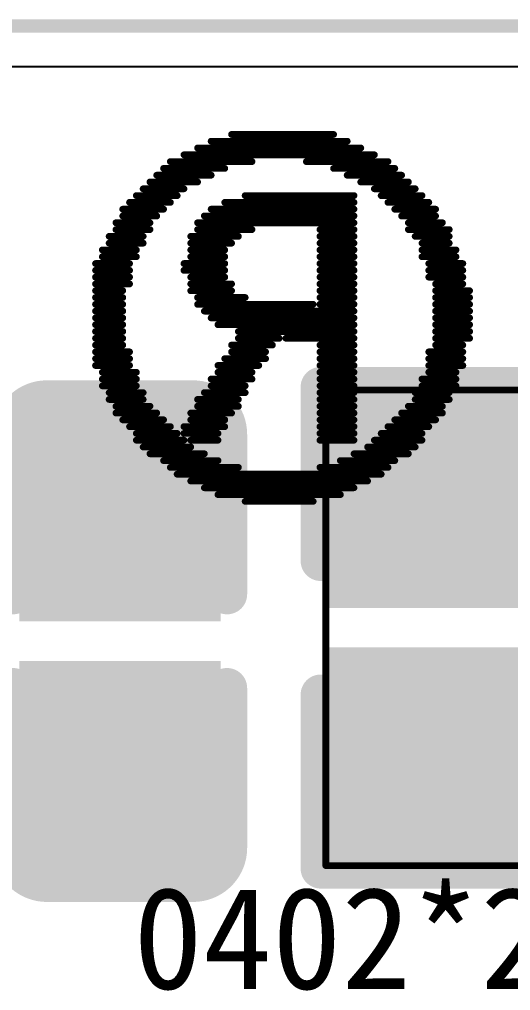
# Model space of a CAD drawing. Header units: millimetres. Extents: x 7.33 to 10.08, y 7.01 to 8.78.
# Drawn here: x 9.2029 to 9.2751, y 8.6406 to 8.7835 of the extents above; entities that cross this region are included whole.
import ezdxf

# ---------------------------------------------------------------- set-up
doc = ezdxf.new("R2010")
doc.units = ezdxf.units.MM
doc.header["$MEASUREMENT"] = 0
for name, color, linetype in [('BottomOverlay', 54, 'Continuous'), ('KeepOutLayer', 6, 'Continuous'), ('Mechanical1', 6, 'Continuous'), ('Mechanical16', 56, 'Continuous'), ('MidLayer5', 130, 'Continuous'), ('MidLayer6', 216, 'Continuous'), ('TopLayer', 1, 'Continuous'), ('TopOverlay', 2, 'Continuous'), ('TopPaste', 8, 'Continuous'), ('TopSolder', 216, 'Continuous')]:
    doc.layers.add(name, color=color, linetype=linetype)

# ---------------------------------------------------------------- blocks, each defined once
blk = doc.blocks.new('R0402_62')
at = {"layer": 'Mechanical16'}
for points, const_width in [([(-0.03543, 0.01575), (-0.00984, 0.01575)], 0.00591), ([(-0.03543, 0.01575), (-0.03543, -0.01575)], 0.00591), ([(0.00984, 0.01575), (0.03543, 0.01575)], 0.00591), ([(0.03543, 0.01575), (0.03543, -0.01575)], 0.00591), ([(-0.035, 0.015), (0.035, 0.015)], 0.001), ([(-0.035, 0.015), (-0.035, -0.015)], 0.001), ([(0.035, 0.015), (0.035, -0.015)], 0.001), ([(-0.03543, -0.01575), (-0.00984, -0.01575)], 0.00591), ([(0.00984, -0.01575), (0.03543, -0.01575)], 0.00591), ([(-0.035, -0.015), (0.035, -0.015)], 0.001)]:
    blk.add_lwpolyline(points, dxfattribs=dict(at, const_width=const_width))
for points, const_width in [([(-0.03691, 0.01575, 1), (-0.03395, 0.01575, 1)], 0.00295), ([(-0.03691, 0.01575, 1), (-0.03395, 0.01575, 1)], 0.00295), ([(-0.01132, 0.01575, 1), (-0.00836, 0.01575, 1)], 0.00295), ([(0.00836, 0.01575, 1), (0.01132, 0.01575, 1)], 0.00295), ([(0.03395, 0.01575, 1), (0.03691, 0.01575, 1)], 0.00295), ([(0.03395, 0.01575, 1), (0.03691, 0.01575, 1)], 0.00295), ([(-0.03525, 0.015, 1), (-0.03475, 0.015, 1)], 0.0005), ([(-0.03525, 0.015, 1), (-0.03475, 0.015, 1)], 0.0005), ([(0.03475, 0.015, 1), (0.03525, 0.015, 1)], 0.0005), ([(0.03475, 0.015, 1), (0.03525, 0.015, 1)], 0.0005), ([(-0.03691, -0.01575, 1), (-0.03395, -0.01575, 1)], 0.00295), ([(-0.03691, -0.01575, 1), (-0.03395, -0.01575, 1)], 0.00295), ([(-0.01132, -0.01575, 1), (-0.00836, -0.01575, 1)], 0.00295), ([(0.00836, -0.01575, 1), (0.01132, -0.01575, 1)], 0.00295), ([(0.03395, -0.01575, 1), (0.03691, -0.01575, 1)], 0.00295), ([(0.03395, -0.01575, 1), (0.03691, -0.01575, 1)], 0.00295), ([(-0.03525, -0.015, 1), (-0.03475, -0.015, 1)], 0.0005), ([(-0.03525, -0.015, 1), (-0.03475, -0.015, 1)], 0.0005), ([(0.03475, -0.015, 1), (0.03525, -0.015, 1)], 0.0005), ([(0.03475, -0.015, 1), (0.03525, -0.015, 1)], 0.0005)]:
    blk.add_lwpolyline(points, format="xyb", close=True, dxfattribs=dict(at, const_width=const_width))
at = {"layer": 'TopLayer'}
for points in [[(-0.0069, 0.01082), (-0.02855, 0.01082), (-0.0069, -0.01082), (-0.02855, -0.01082)], [(0.02855, 0.01082), (0.0069, 0.01082), (0.02855, -0.01082), (0.0069, -0.01082)]]:
    blk.add_solid(points, dxfattribs=at)
at = {"layer": 'TopOverlay', "const_width": 0.00591}
for points in [[(-0.03543, 0.01575), (-0.03543, -0.01575)], [(-0.03543, 0.01575), (-0.00984, 0.01575)], [(0.00984, 0.01575), (0.03543, 0.01575)], [(0.03543, 0.01575), (0.03543, -0.01575)], [(-0.03543, -0.01575), (-0.00984, -0.01575)], [(0.00984, -0.01575), (0.03543, -0.01575)]]:
    blk.add_lwpolyline(points, dxfattribs=at)
at = {"layer": 'TopOverlay', "const_width": 0.00295}
for points in [[(-0.03691, 0.01575, 1), (-0.03395, 0.01575, 1)], [(-0.03691, 0.01575, 1), (-0.03395, 0.01575, 1)], [(-0.01132, 0.01575, 1), (-0.00836, 0.01575, 1)], [(0.00836, 0.01575, 1), (0.01132, 0.01575, 1)], [(0.03395, 0.01575, 1), (0.03691, 0.01575, 1)], [(0.03395, 0.01575, 1), (0.03691, 0.01575, 1)], [(-0.03691, -0.01575, 1), (-0.03395, -0.01575, 1)], [(-0.03691, -0.01575, 1), (-0.03395, -0.01575, 1)], [(-0.01132, -0.01575, 1), (-0.00836, -0.01575, 1)], [(0.00836, -0.01575, 1), (0.01132, -0.01575, 1)], [(0.03395, -0.01575, 1), (0.03691, -0.01575, 1)], [(0.03395, -0.01575, 1), (0.03691, -0.01575, 1)]]:
    blk.add_lwpolyline(points, format="xyb", close=True, dxfattribs=at)
at = {"layer": 'TopPaste'}
for points in [[(-0.0069, 0.01082), (-0.02855, 0.01082), (-0.0069, -0.01082), (-0.02855, -0.01082)], [(0.02855, 0.01082), (0.0069, 0.01082), (0.02855, -0.01082), (0.0069, -0.01082)]]:
    blk.add_solid(points, dxfattribs=at)
at = {"layer": 'TopSolder'}
for points in [[(-0.0029, 0.01482), (-0.03254, 0.01482), (-0.0029, -0.01482), (-0.03254, -0.01482)], [(0.03254, 0.01482), (0.0029, 0.01482), (0.03254, -0.01482), (0.0029, -0.01482)]]:
    blk.add_solid(points, dxfattribs=at)
blk = doc.blocks.new('C0402_408')
at = {"layer": 'TopLayer'}
for points in [[(-0.02855, 0.01083), (-0.02855, -0.01082), (-0.0069, 0.01083), (-0.0069, -0.01082)], [(0.0069, 0.01083), (0.0069, -0.01082), (0.02855, 0.01083), (0.02855, -0.01082)]]:
    blk.add_solid(points, dxfattribs=at)
at = {"layer": 'TopOverlay', "const_width": 0.00591}
for points in [[(-0.03543, 0.01075, -0.414331), (-0.03043, 0.01575)], [(0.03043, 0.01575, -0.414331), (0.03543, 0.01075)], [(-0.03043, -0.01575, -0.414249), (-0.03543, -0.01075)], [(0.03543, -0.01075, -0.414249), (0.03043, -0.01575)]]:
    blk.add_lwpolyline(points, format="xyb", dxfattribs=at)
for points in [[(-0.03043, 0.01575), (-0.0069, 0.01575)], [(0.0069, 0.01575), (0.03043, 0.01575)], [(-0.03543, 0.01075), (-0.03543, -0.01075)], [(0.03543, 0.01075), (0.03543, -0.01075)], [(-0.03043, -0.01575), (-0.0069, -0.01575)], [(0.0069, -0.01575), (0.03043, -0.01575)]]:
    blk.add_lwpolyline(points, dxfattribs=at)
at = {"layer": 'TopOverlay', "const_width": 0.00295}
for points in [[(-0.03191, 0.01575, 1), (-0.02895, 0.01575, 1)], [(-0.03191, 0.01575, 1), (-0.02895, 0.01575, 1)], [(-0.00837, 0.01575, 1), (-0.00542, 0.01575, 1)], [(0.00543, 0.01575, 1), (0.00838, 0.01575, 1)], [(0.02895, 0.01575, 1), (0.03191, 0.01575, 1)], [(0.02895, 0.01575, 1), (0.03191, 0.01575, 1)], [(-0.03691, 0.01075, 1), (-0.03395, 0.01075, 1)], [(-0.03691, 0.01075, 1), (-0.03395, 0.01075, 1)], [(0.03395, 0.01075, 1), (0.03691, 0.01075, 1)], [(0.03395, 0.01075, 1), (0.03691, 0.01075, 1)], [(-0.03691, -0.01075, 1), (-0.03395, -0.01075, 1)], [(-0.03691, -0.01075, 1), (-0.03395, -0.01075, 1)], [(0.03395, -0.01075, 1), (0.03691, -0.01075, 1)], [(0.03395, -0.01075, 1), (0.03691, -0.01075, 1)], [(-0.03191, -0.01575, 1), (-0.02895, -0.01575, 1)], [(-0.03191, -0.01575, 1), (-0.02895, -0.01575, 1)], [(-0.00837, -0.01575, 1), (-0.00542, -0.01575, 1)], [(0.00543, -0.01575, 1), (0.00838, -0.01575, 1)], [(0.02895, -0.01575, 1), (0.03191, -0.01575, 1)], [(0.02895, -0.01575, 1), (0.03191, -0.01575, 1)]]:
    blk.add_lwpolyline(points, format="xyb", close=True, dxfattribs=at)
at = {"layer": 'TopPaste'}
for points in [[(-0.02855, 0.01083), (-0.02855, -0.01082), (-0.0069, 0.01083), (-0.0069, -0.01082)], [(0.0069, 0.01083), (0.0069, -0.01082), (0.02855, 0.01083), (0.02855, -0.01082)]]:
    blk.add_solid(points, dxfattribs=at)
at = {"layer": 'TopSolder'}
for points in [[(-0.03254, 0.01483), (-0.03254, -0.01482), (-0.0029, 0.01483), (-0.0029, -0.01482)], [(0.0029, 0.01483), (0.0029, -0.01482), (0.03254, 0.01483), (0.03254, -0.01482)]]:
    blk.add_solid(points, dxfattribs=at)
blk = doc.blocks.new('LOGO_XH_300MIL_B_570')
at = {"layer": 'BottomOverlay', "const_width": 0.001}
for points in [[(0.143, -0.12884), (0.133, -0.12884)], [(0.147, -0.12984), (0.129, -0.12984)], [(0.151, -0.13184), (0.125, -0.13184)], [(0.149, -0.13084), (0.127, -0.13084)], [(0.153, -0.13284), (0.123, -0.13284)], [(0.129, -0.13484), (0.121, -0.13484)], [(0.132, -0.13384), (0.122, -0.13384)], [(0.154, -0.13384), (0.144, -0.13384)], [(0.155, -0.13484), (0.147, -0.13484)], [(0.127, -0.13584), (0.119, -0.13584)], [(0.157, -0.13584), (0.149, -0.13584)], [(0.125, -0.13684), (0.118, -0.13684)], [(0.158, -0.13684), (0.151, -0.13684)], [(0.124, -0.13784), (0.117, -0.13784)], [(0.123, -0.13884), (0.117, -0.13884)], [(0.132, -0.13784), (0.127, -0.13784)], [(0.132, -0.13884), (0.127, -0.13884)], [(0.151, -0.13784), (0.147, -0.13784)], [(0.152, -0.13884), (0.147, -0.13884)], [(0.159, -0.13784), (0.152, -0.13784)], [(0.159, -0.13884), (0.153, -0.13884)], [(0.122, -0.13984), (0.116, -0.13984)], [(0.132, -0.13984), (0.127, -0.13984)], [(0.152, -0.13984), (0.146, -0.13984)], [(0.16, -0.13984), (0.154, -0.13984)], [(0.12, -0.14184), (0.114, -0.14184)], [(0.121, -0.14084), (0.115, -0.14084)], [(0.132, -0.14084), (0.127, -0.14084)], [(0.132, -0.14184), (0.127, -0.14184)], [(0.151, -0.14184), (0.145, -0.14184)], [(0.151, -0.14084), (0.146, -0.14084)], [(0.161, -0.14084), (0.155, -0.14084)], [(0.162, -0.14184), (0.156, -0.14184)], [(0.119, -0.14284), (0.114, -0.14284)], [(0.132, -0.14284), (0.127, -0.14284)], [(0.15, -0.14284), (0.144, -0.14284)], [(0.162, -0.14284), (0.157, -0.14284)], [(0.118, -0.14384), (0.113, -0.14384)], [(0.118, -0.14484), (0.113, -0.14484)], [(0.132, -0.14384), (0.127, -0.14384)], [(0.132, -0.14484), (0.127, -0.14484)], [(0.149, -0.14484), (0.143, -0.14484)], [(0.15, -0.14384), (0.144, -0.14384)], [(0.163, -0.14384), (0.158, -0.14384)], [(0.163, -0.14484), (0.158, -0.14484)], [(0.117, -0.14584), (0.112, -0.14584)], [(0.132, -0.14584), (0.127, -0.14584)], [(0.148, -0.14584), (0.143, -0.14584)], [(0.164, -0.14584), (0.159, -0.14584)], [(0.117, -0.14684), (0.112, -0.14684)], [(0.132, -0.14684), (0.127, -0.14684)], [(0.148, -0.14684), (0.142, -0.14684)], [(0.164, -0.14684), (0.159, -0.14684)], [(0.116, -0.14884), (0.111, -0.14884)], [(0.116, -0.14784), (0.112, -0.14784)], [(0.132, -0.14784), (0.127, -0.14784)], [(0.132, -0.14884), (0.127, -0.14884)], [(0.147, -0.14884), (0.141, -0.14884)], [(0.147, -0.14784), (0.142, -0.14784)], [(0.164, -0.14784), (0.159, -0.14784)], [(0.165, -0.14884), (0.16, -0.14884)], [(0.116, -0.14984), (0.111, -0.14984)], [(0.132, -0.14984), (0.127, -0.14984)], [(0.146, -0.14984), (0.14, -0.14984)], [(0.165, -0.14984), (0.16, -0.14984)], [(0.116, -0.15084), (0.111, -0.15084)], [(0.115, -0.15184), (0.111, -0.15184)], [(0.132, -0.15084), (0.127, -0.15084)], [(0.132, -0.15184), (0.127, -0.15184)], [(0.145, -0.15184), (0.139, -0.15184)], [(0.145, -0.15084), (0.14, -0.15084)], [(0.165, -0.15084), (0.16, -0.15084)], [(0.165, -0.15184), (0.161, -0.15184)], [(0.115, -0.15284), (0.11, -0.15284)], [(0.137, -0.15284), (0.127, -0.15284)], [(0.144, -0.15284), (0.138, -0.15284)], [(0.165, -0.15284), (0.161, -0.15284)], [(0.115, -0.15384), (0.11, -0.15384)], [(0.115, -0.15484), (0.11, -0.15484)], [(0.144, -0.15384), (0.127, -0.15384)], [(0.147, -0.15484), (0.127, -0.15484)], [(0.165, -0.15384), (0.161, -0.15384)], [(0.165, -0.15484), (0.161, -0.15484)], [(0.115, -0.15584), (0.11, -0.15584)], [(0.148, -0.15584), (0.127, -0.15584)], [(0.165, -0.15584), (0.161, -0.15584)], [(0.115, -0.15684), (0.11, -0.15684)], [(0.149, -0.15684), (0.127, -0.15684)], [(0.165, -0.15684), (0.161, -0.15684)], [(0.115, -0.15784), (0.11, -0.15784)], [(0.115, -0.15884), (0.11, -0.15884)], [(0.132, -0.15784), (0.127, -0.15784)], [(0.132, -0.15884), (0.127, -0.15884)], [(0.15, -0.15784), (0.133, -0.15784)], [(0.15, -0.15884), (0.143, -0.15884)], [(0.165, -0.15784), (0.161, -0.15784)], [(0.165, -0.15884), (0.161, -0.15884)], [(0.115, -0.15984), (0.11, -0.15984)], [(0.132, -0.15984), (0.127, -0.15984)], [(0.151, -0.15984), (0.145, -0.15984)], [(0.165, -0.15984), (0.161, -0.15984)], [(0.115, -0.16084), (0.111, -0.16084)], [(0.116, -0.16184), (0.111, -0.16184)], [(0.132, -0.16084), (0.127, -0.16084)], [(0.132, -0.16184), (0.127, -0.16184)], [(0.151, -0.16084), (0.145, -0.16084)], [(0.151, -0.16184), (0.146, -0.16184)], [(0.165, -0.16084), (0.16, -0.16084)], [(0.165, -0.16184), (0.16, -0.16184)], [(0.116, -0.16284), (0.111, -0.16284)], [(0.132, -0.16284), (0.127, -0.16284)], [(0.152, -0.16284), (0.146, -0.16284)], [(0.165, -0.16284), (0.16, -0.16284)], [(0.116, -0.16384), (0.111, -0.16384)], [(0.117, -0.16484), (0.112, -0.16484)], [(0.132, -0.16384), (0.127, -0.16384)], [(0.132, -0.16484), (0.127, -0.16484)], [(0.152, -0.16384), (0.146, -0.16384)], [(0.151, -0.16484), (0.146, -0.16484)], [(0.164, -0.16484), (0.159, -0.16484)], [(0.165, -0.16384), (0.16, -0.16384)], [(0.117, -0.16584), (0.112, -0.16584)], [(0.132, -0.16584), (0.127, -0.16584)], [(0.151, -0.16584), (0.146, -0.16584)], [(0.164, -0.16584), (0.159, -0.16584)], [(0.117, -0.16684), (0.113, -0.16684)], [(0.132, -0.16684), (0.127, -0.16684)], [(0.151, -0.16684), (0.145, -0.16684)], [(0.163, -0.16684), (0.158, -0.16684)], [(0.118, -0.16784), (0.113, -0.16784)], [(0.119, -0.16884), (0.113, -0.16884)], [(0.132, -0.16784), (0.127, -0.16784)], [(0.132, -0.16884), (0.127, -0.16884)], [(0.15, -0.16884), (0.142, -0.16884)], [(0.151, -0.16784), (0.144, -0.16784)], [(0.162, -0.16884), (0.157, -0.16884)], [(0.163, -0.16784), (0.158, -0.16784)], [(0.119, -0.16984), (0.114, -0.16984)], [(0.15, -0.16984), (0.127, -0.16984)], [(0.162, -0.16984), (0.157, -0.16984)], [(0.12, -0.17084), (0.115, -0.17084)], [(0.121, -0.17184), (0.115, -0.17184)], [(0.149, -0.17084), (0.127, -0.17084)], [(0.148, -0.17184), (0.127, -0.17184)], [(0.161, -0.17184), (0.155, -0.17184)], [(0.161, -0.17084), (0.156, -0.17084)], [(0.122, -0.17284), (0.116, -0.17284)], [(0.146, -0.17284), (0.127, -0.17284)], [(0.16, -0.17284), (0.154, -0.17284)], [(0.123, -0.17384), (0.117, -0.17384)], [(0.124, -0.17484), (0.118, -0.17484)], [(0.143, -0.17384), (0.127, -0.17384)], [(0.158, -0.17484), (0.152, -0.17484)], [(0.159, -0.17384), (0.153, -0.17384)], [(0.126, -0.17584), (0.119, -0.17584)], [(0.157, -0.17584), (0.15, -0.17584)], [(0.128, -0.17684), (0.12, -0.17684)], [(0.156, -0.17684), (0.148, -0.17684)], [(0.13, -0.17784), (0.121, -0.17784)], [(0.134, -0.17884), (0.122, -0.17884)], [(0.154, -0.17884), (0.142, -0.17884)], [(0.155, -0.17784), (0.146, -0.17784)], [(0.152, -0.17984), (0.124, -0.17984)], [(0.15, -0.18084), (0.126, -0.18084)], [(0.148, -0.18184), (0.128, -0.18184)], [(0.145, -0.18284), (0.13, -0.18284)]]:
    blk.add_lwpolyline(points, dxfattribs=at)
at = {"layer": 'BottomOverlay', "const_width": 0.0005}
for points in [[(0.13275, -0.12884, 1), (0.13325, -0.12884, 1)], [(0.14275, -0.12884, 1), (0.14325, -0.12884, 1)], [(0.12875, -0.12984, 1), (0.12925, -0.12984, 1)], [(0.14675, -0.12984, 1), (0.14725, -0.12984, 1)], [(0.12475, -0.13184, 1), (0.12525, -0.13184, 1)], [(0.12675, -0.13084, 1), (0.12725, -0.13084, 1)], [(0.14875, -0.13084, 1), (0.14925, -0.13084, 1)], [(0.15075, -0.13184, 1), (0.15125, -0.13184, 1)], [(0.12275, -0.13284, 1), (0.12325, -0.13284, 1)], [(0.15275, -0.13284, 1), (0.15325, -0.13284, 1)], [(0.12075, -0.13484, 1), (0.12125, -0.13484, 1)], [(0.12175, -0.13384, 1), (0.12225, -0.13384, 1)], [(0.12875, -0.13484, 1), (0.12925, -0.13484, 1)], [(0.13175, -0.13384, 1), (0.13225, -0.13384, 1)], [(0.14375, -0.13384, 1), (0.14425, -0.13384, 1)], [(0.14675, -0.13484, 1), (0.14725, -0.13484, 1)], [(0.15375, -0.13384, 1), (0.15425, -0.13384, 1)], [(0.15475, -0.13484, 1), (0.15525, -0.13484, 1)], [(0.11875, -0.13584, 1), (0.11925, -0.13584, 1)], [(0.12675, -0.13584, 1), (0.12725, -0.13584, 1)], [(0.14875, -0.13584, 1), (0.14925, -0.13584, 1)], [(0.15675, -0.13584, 1), (0.15725, -0.13584, 1)], [(0.11775, -0.13684, 1), (0.11825, -0.13684, 1)], [(0.12475, -0.13684, 1), (0.12525, -0.13684, 1)], [(0.15075, -0.13684, 1), (0.15125, -0.13684, 1)], [(0.15775, -0.13684, 1), (0.15825, -0.13684, 1)], [(0.11675, -0.13784, 1), (0.11725, -0.13784, 1)], [(0.11675, -0.13884, 1), (0.11725, -0.13884, 1)], [(0.12275, -0.13884, 1), (0.12325, -0.13884, 1)], [(0.12375, -0.13784, 1), (0.12425, -0.13784, 1)], [(0.12675, -0.13784, 1), (0.12725, -0.13784, 1)], [(0.12675, -0.13884, 1), (0.12725, -0.13884, 1)], [(0.13175, -0.13784, 1), (0.13225, -0.13784, 1)], [(0.13175, -0.13884, 1), (0.13225, -0.13884, 1)], [(0.14675, -0.13784, 1), (0.14725, -0.13784, 1)], [(0.14675, -0.13884, 1), (0.14725, -0.13884, 1)], [(0.15075, -0.13784, 1), (0.15125, -0.13784, 1)], [(0.15175, -0.13784, 1), (0.15225, -0.13784, 1)], [(0.15175, -0.13884, 1), (0.15225, -0.13884, 1)], [(0.15275, -0.13884, 1), (0.15325, -0.13884, 1)], [(0.15875, -0.13784, 1), (0.15925, -0.13784, 1)], [(0.15875, -0.13884, 1), (0.15925, -0.13884, 1)], [(0.11575, -0.13984, 1), (0.11625, -0.13984, 1)], [(0.12175, -0.13984, 1), (0.12225, -0.13984, 1)], [(0.12675, -0.13984, 1), (0.12725, -0.13984, 1)], [(0.13175, -0.13984, 1), (0.13225, -0.13984, 1)], [(0.14575, -0.13984, 1), (0.14625, -0.13984, 1)], [(0.15175, -0.13984, 1), (0.15225, -0.13984, 1)], [(0.15375, -0.13984, 1), (0.15425, -0.13984, 1)], [(0.15975, -0.13984, 1), (0.16025, -0.13984, 1)], [(0.11375, -0.14184, 1), (0.11425, -0.14184, 1)], [(0.11475, -0.14084, 1), (0.11525, -0.14084, 1)], [(0.11975, -0.14184, 1), (0.12025, -0.14184, 1)], [(0.12075, -0.14084, 1), (0.12125, -0.14084, 1)], [(0.12675, -0.14084, 1), (0.12725, -0.14084, 1)], [(0.12675, -0.14184, 1), (0.12725, -0.14184, 1)], [(0.13175, -0.14084, 1), (0.13225, -0.14084, 1)], [(0.13175, -0.14184, 1), (0.13225, -0.14184, 1)], [(0.14475, -0.14184, 1), (0.14525, -0.14184, 1)], [(0.14575, -0.14084, 1), (0.14625, -0.14084, 1)], [(0.15075, -0.14084, 1), (0.15125, -0.14084, 1)], [(0.15075, -0.14184, 1), (0.15125, -0.14184, 1)], [(0.15475, -0.14084, 1), (0.15525, -0.14084, 1)], [(0.15575, -0.14184, 1), (0.15625, -0.14184, 1)], [(0.16075, -0.14084, 1), (0.16125, -0.14084, 1)], [(0.16175, -0.14184, 1), (0.16225, -0.14184, 1)], [(0.11375, -0.14284, 1), (0.11425, -0.14284, 1)], [(0.11875, -0.14284, 1), (0.11925, -0.14284, 1)], [(0.12675, -0.14284, 1), (0.12725, -0.14284, 1)], [(0.13175, -0.14284, 1), (0.13225, -0.14284, 1)], [(0.14375, -0.14284, 1), (0.14425, -0.14284, 1)], [(0.14975, -0.14284, 1), (0.15025, -0.14284, 1)], [(0.15675, -0.14284, 1), (0.15725, -0.14284, 1)], [(0.16175, -0.14284, 1), (0.16225, -0.14284, 1)], [(0.11275, -0.14384, 1), (0.11325, -0.14384, 1)], [(0.11275, -0.14484, 1), (0.11325, -0.14484, 1)], [(0.11775, -0.14384, 1), (0.11825, -0.14384, 1)], [(0.11775, -0.14484, 1), (0.11825, -0.14484, 1)], [(0.12675, -0.14384, 1), (0.12725, -0.14384, 1)], [(0.12675, -0.14484, 1), (0.12725, -0.14484, 1)], [(0.13175, -0.14384, 1), (0.13225, -0.14384, 1)], [(0.13175, -0.14484, 1), (0.13225, -0.14484, 1)], [(0.14275, -0.14484, 1), (0.14325, -0.14484, 1)], [(0.14375, -0.14384, 1), (0.14425, -0.14384, 1)], [(0.14875, -0.14484, 1), (0.14925, -0.14484, 1)], [(0.14975, -0.14384, 1), (0.15025, -0.14384, 1)], [(0.15775, -0.14384, 1), (0.15825, -0.14384, 1)], [(0.15775, -0.14484, 1), (0.15825, -0.14484, 1)], [(0.16275, -0.14384, 1), (0.16325, -0.14384, 1)], [(0.16275, -0.14484, 1), (0.16325, -0.14484, 1)], [(0.11175, -0.14584, 1), (0.11225, -0.14584, 1)], [(0.11675, -0.14584, 1), (0.11725, -0.14584, 1)], [(0.12675, -0.14584, 1), (0.12725, -0.14584, 1)], [(0.13175, -0.14584, 1), (0.13225, -0.14584, 1)], [(0.14275, -0.14584, 1), (0.14325, -0.14584, 1)], [(0.14775, -0.14584, 1), (0.14825, -0.14584, 1)], [(0.15875, -0.14584, 1), (0.15925, -0.14584, 1)], [(0.16375, -0.14584, 1), (0.16425, -0.14584, 1)], [(0.11175, -0.14684, 1), (0.11225, -0.14684, 1)], [(0.11675, -0.14684, 1), (0.11725, -0.14684, 1)], [(0.12675, -0.14684, 1), (0.12725, -0.14684, 1)], [(0.13175, -0.14684, 1), (0.13225, -0.14684, 1)], [(0.14175, -0.14684, 1), (0.14225, -0.14684, 1)], [(0.14775, -0.14684, 1), (0.14825, -0.14684, 1)], [(0.15875, -0.14684, 1), (0.15925, -0.14684, 1)], [(0.16375, -0.14684, 1), (0.16425, -0.14684, 1)], [(0.11075, -0.14884, 1), (0.11125, -0.14884, 1)], [(0.11175, -0.14784, 1), (0.11225, -0.14784, 1)], [(0.11575, -0.14784, 1), (0.11625, -0.14784, 1)], [(0.11575, -0.14884, 1), (0.11625, -0.14884, 1)], [(0.12675, -0.14784, 1), (0.12725, -0.14784, 1)], [(0.12675, -0.14884, 1), (0.12725, -0.14884, 1)], [(0.13175, -0.14784, 1), (0.13225, -0.14784, 1)], [(0.13175, -0.14884, 1), (0.13225, -0.14884, 1)], [(0.14075, -0.14884, 1), (0.14125, -0.14884, 1)], [(0.14175, -0.14784, 1), (0.14225, -0.14784, 1)], [(0.14675, -0.14784, 1), (0.14725, -0.14784, 1)], [(0.14675, -0.14884, 1), (0.14725, -0.14884, 1)], [(0.15875, -0.14784, 1), (0.15925, -0.14784, 1)], [(0.15975, -0.14884, 1), (0.16025, -0.14884, 1)], [(0.16375, -0.14784, 1), (0.16425, -0.14784, 1)], [(0.16475, -0.14884, 1), (0.16525, -0.14884, 1)], [(0.11075, -0.14984, 1), (0.11125, -0.14984, 1)], [(0.11575, -0.14984, 1), (0.11625, -0.14984, 1)], [(0.12675, -0.14984, 1), (0.12725, -0.14984, 1)], [(0.13175, -0.14984, 1), (0.13225, -0.14984, 1)], [(0.13975, -0.14984, 1), (0.14025, -0.14984, 1)], [(0.14575, -0.14984, 1), (0.14625, -0.14984, 1)], [(0.15975, -0.14984, 1), (0.16025, -0.14984, 1)], [(0.16475, -0.14984, 1), (0.16525, -0.14984, 1)], [(0.11075, -0.15084, 1), (0.11125, -0.15084, 1)], [(0.11075, -0.15184, 1), (0.11125, -0.15184, 1)], [(0.11475, -0.15184, 1), (0.11525, -0.15184, 1)], [(0.11575, -0.15084, 1), (0.11625, -0.15084, 1)], [(0.12675, -0.15084, 1), (0.12725, -0.15084, 1)], [(0.12675, -0.15184, 1), (0.12725, -0.15184, 1)], [(0.13175, -0.15084, 1), (0.13225, -0.15084, 1)], [(0.13175, -0.15184, 1), (0.13225, -0.15184, 1)], [(0.13875, -0.15184, 1), (0.13925, -0.15184, 1)], [(0.13975, -0.15084, 1), (0.14025, -0.15084, 1)], [(0.14475, -0.15084, 1), (0.14525, -0.15084, 1)], [(0.14475, -0.15184, 1), (0.14525, -0.15184, 1)], [(0.15975, -0.15084, 1), (0.16025, -0.15084, 1)], [(0.16075, -0.15184, 1), (0.16125, -0.15184, 1)], [(0.16475, -0.15084, 1), (0.16525, -0.15084, 1)], [(0.16475, -0.15184, 1), (0.16525, -0.15184, 1)], [(0.10975, -0.15284, 1), (0.11025, -0.15284, 1)], [(0.11475, -0.15284, 1), (0.11525, -0.15284, 1)], [(0.12675, -0.15284, 1), (0.12725, -0.15284, 1)], [(0.13675, -0.15284, 1), (0.13725, -0.15284, 1)], [(0.13775, -0.15284, 1), (0.13825, -0.15284, 1)], [(0.14375, -0.15284, 1), (0.14425, -0.15284, 1)], [(0.16075, -0.15284, 1), (0.16125, -0.15284, 1)], [(0.16475, -0.15284, 1), (0.16525, -0.15284, 1)], [(0.10975, -0.15384, 1), (0.11025, -0.15384, 1)], [(0.10975, -0.15484, 1), (0.11025, -0.15484, 1)], [(0.11475, -0.15384, 1), (0.11525, -0.15384, 1)], [(0.11475, -0.15484, 1), (0.11525, -0.15484, 1)], [(0.12675, -0.15384, 1), (0.12725, -0.15384, 1)], [(0.12675, -0.15484, 1), (0.12725, -0.15484, 1)], [(0.14375, -0.15384, 1), (0.14425, -0.15384, 1)], [(0.14675, -0.15484, 1), (0.14725, -0.15484, 1)], [(0.16075, -0.15384, 1), (0.16125, -0.15384, 1)], [(0.16075, -0.15484, 1), (0.16125, -0.15484, 1)], [(0.16475, -0.15384, 1), (0.16525, -0.15384, 1)], [(0.16475, -0.15484, 1), (0.16525, -0.15484, 1)], [(0.10975, -0.15584, 1), (0.11025, -0.15584, 1)], [(0.11475, -0.15584, 1), (0.11525, -0.15584, 1)], [(0.12675, -0.15584, 1), (0.12725, -0.15584, 1)], [(0.14775, -0.15584, 1), (0.14825, -0.15584, 1)], [(0.16075, -0.15584, 1), (0.16125, -0.15584, 1)], [(0.16475, -0.15584, 1), (0.16525, -0.15584, 1)], [(0.10975, -0.15684, 1), (0.11025, -0.15684, 1)], [(0.11475, -0.15684, 1), (0.11525, -0.15684, 1)], [(0.12675, -0.15684, 1), (0.12725, -0.15684, 1)], [(0.14875, -0.15684, 1), (0.14925, -0.15684, 1)], [(0.16075, -0.15684, 1), (0.16125, -0.15684, 1)], [(0.16475, -0.15684, 1), (0.16525, -0.15684, 1)], [(0.10975, -0.15784, 1), (0.11025, -0.15784, 1)], [(0.10975, -0.15884, 1), (0.11025, -0.15884, 1)], [(0.11475, -0.15784, 1), (0.11525, -0.15784, 1)], [(0.11475, -0.15884, 1), (0.11525, -0.15884, 1)], [(0.12675, -0.15784, 1), (0.12725, -0.15784, 1)], [(0.12675, -0.15884, 1), (0.12725, -0.15884, 1)], [(0.13175, -0.15784, 1), (0.13225, -0.15784, 1)], [(0.13175, -0.15884, 1), (0.13225, -0.15884, 1)], [(0.13275, -0.15784, 1), (0.13325, -0.15784, 1)], [(0.14275, -0.15884, 1), (0.14325, -0.15884, 1)], [(0.14975, -0.15784, 1), (0.15025, -0.15784, 1)], [(0.14975, -0.15884, 1), (0.15025, -0.15884, 1)], [(0.16075, -0.15784, 1), (0.16125, -0.15784, 1)], [(0.16075, -0.15884, 1), (0.16125, -0.15884, 1)], [(0.16475, -0.15784, 1), (0.16525, -0.15784, 1)], [(0.16475, -0.15884, 1), (0.16525, -0.15884, 1)], [(0.10975, -0.15984, 1), (0.11025, -0.15984, 1)], [(0.11475, -0.15984, 1), (0.11525, -0.15984, 1)], [(0.12675, -0.15984, 1), (0.12725, -0.15984, 1)], [(0.13175, -0.15984, 1), (0.13225, -0.15984, 1)], [(0.14475, -0.15984, 1), (0.14525, -0.15984, 1)], [(0.15075, -0.15984, 1), (0.15125, -0.15984, 1)], [(0.16075, -0.15984, 1), (0.16125, -0.15984, 1)], [(0.16475, -0.15984, 1), (0.16525, -0.15984, 1)], [(0.11075, -0.16084, 1), (0.11125, -0.16084, 1)], [(0.11075, -0.16184, 1), (0.11125, -0.16184, 1)], [(0.11475, -0.16084, 1), (0.11525, -0.16084, 1)], [(0.11575, -0.16184, 1), (0.11625, -0.16184, 1)], [(0.12675, -0.16084, 1), (0.12725, -0.16084, 1)], [(0.12675, -0.16184, 1), (0.12725, -0.16184, 1)], [(0.13175, -0.16084, 1), (0.13225, -0.16084, 1)], [(0.13175, -0.16184, 1), (0.13225, -0.16184, 1)], [(0.14475, -0.16084, 1), (0.14525, -0.16084, 1)], [(0.14575, -0.16184, 1), (0.14625, -0.16184, 1)], [(0.15075, -0.16084, 1), (0.15125, -0.16084, 1)], [(0.15075, -0.16184, 1), (0.15125, -0.16184, 1)], [(0.15975, -0.16084, 1), (0.16025, -0.16084, 1)], [(0.15975, -0.16184, 1), (0.16025, -0.16184, 1)], [(0.16475, -0.16084, 1), (0.16525, -0.16084, 1)], [(0.16475, -0.16184, 1), (0.16525, -0.16184, 1)], [(0.11075, -0.16284, 1), (0.11125, -0.16284, 1)], [(0.11575, -0.16284, 1), (0.11625, -0.16284, 1)], [(0.12675, -0.16284, 1), (0.12725, -0.16284, 1)], [(0.13175, -0.16284, 1), (0.13225, -0.16284, 1)], [(0.14575, -0.16284, 1), (0.14625, -0.16284, 1)], [(0.15175, -0.16284, 1), (0.15225, -0.16284, 1)], [(0.15975, -0.16284, 1), (0.16025, -0.16284, 1)], [(0.16475, -0.16284, 1), (0.16525, -0.16284, 1)], [(0.11075, -0.16384, 1), (0.11125, -0.16384, 1)], [(0.11175, -0.16484, 1), (0.11225, -0.16484, 1)], [(0.11575, -0.16384, 1), (0.11625, -0.16384, 1)], [(0.11675, -0.16484, 1), (0.11725, -0.16484, 1)], [(0.12675, -0.16384, 1), (0.12725, -0.16384, 1)], [(0.12675, -0.16484, 1), (0.12725, -0.16484, 1)], [(0.13175, -0.16384, 1), (0.13225, -0.16384, 1)], [(0.13175, -0.16484, 1), (0.13225, -0.16484, 1)], [(0.14575, -0.16384, 1), (0.14625, -0.16384, 1)], [(0.14575, -0.16484, 1), (0.14625, -0.16484, 1)], [(0.15075, -0.16484, 1), (0.15125, -0.16484, 1)], [(0.15175, -0.16384, 1), (0.15225, -0.16384, 1)], [(0.15875, -0.16484, 1), (0.15925, -0.16484, 1)], [(0.15975, -0.16384, 1), (0.16025, -0.16384, 1)], [(0.16375, -0.16484, 1), (0.16425, -0.16484, 1)], [(0.16475, -0.16384, 1), (0.16525, -0.16384, 1)], [(0.11175, -0.16584, 1), (0.11225, -0.16584, 1)], [(0.11675, -0.16584, 1), (0.11725, -0.16584, 1)], [(0.12675, -0.16584, 1), (0.12725, -0.16584, 1)], [(0.13175, -0.16584, 1), (0.13225, -0.16584, 1)], [(0.14575, -0.16584, 1), (0.14625, -0.16584, 1)], [(0.15075, -0.16584, 1), (0.15125, -0.16584, 1)], [(0.15875, -0.16584, 1), (0.15925, -0.16584, 1)], [(0.16375, -0.16584, 1), (0.16425, -0.16584, 1)], [(0.11275, -0.16684, 1), (0.11325, -0.16684, 1)], [(0.11675, -0.16684, 1), (0.11725, -0.16684, 1)], [(0.12675, -0.16684, 1), (0.12725, -0.16684, 1)], [(0.13175, -0.16684, 1), (0.13225, -0.16684, 1)], [(0.14475, -0.16684, 1), (0.14525, -0.16684, 1)], [(0.15075, -0.16684, 1), (0.15125, -0.16684, 1)], [(0.15775, -0.16684, 1), (0.15825, -0.16684, 1)], [(0.16275, -0.16684, 1), (0.16325, -0.16684, 1)], [(0.11275, -0.16784, 1), (0.11325, -0.16784, 1)], [(0.11275, -0.16884, 1), (0.11325, -0.16884, 1)], [(0.11775, -0.16784, 1), (0.11825, -0.16784, 1)], [(0.11875, -0.16884, 1), (0.11925, -0.16884, 1)], [(0.12675, -0.16784, 1), (0.12725, -0.16784, 1)], [(0.12675, -0.16884, 1), (0.12725, -0.16884, 1)], [(0.13175, -0.16784, 1), (0.13225, -0.16784, 1)], [(0.13175, -0.16884, 1), (0.13225, -0.16884, 1)], [(0.14175, -0.16884, 1), (0.14225, -0.16884, 1)], [(0.14375, -0.16784, 1), (0.14425, -0.16784, 1)], [(0.14975, -0.16884, 1), (0.15025, -0.16884, 1)], [(0.15075, -0.16784, 1), (0.15125, -0.16784, 1)], [(0.15675, -0.16884, 1), (0.15725, -0.16884, 1)], [(0.15775, -0.16784, 1), (0.15825, -0.16784, 1)], [(0.16175, -0.16884, 1), (0.16225, -0.16884, 1)], [(0.16275, -0.16784, 1), (0.16325, -0.16784, 1)], [(0.11375, -0.16984, 1), (0.11425, -0.16984, 1)], [(0.11875, -0.16984, 1), (0.11925, -0.16984, 1)], [(0.12675, -0.16984, 1), (0.12725, -0.16984, 1)], [(0.14975, -0.16984, 1), (0.15025, -0.16984, 1)], [(0.15675, -0.16984, 1), (0.15725, -0.16984, 1)], [(0.16175, -0.16984, 1), (0.16225, -0.16984, 1)], [(0.11475, -0.17084, 1), (0.11525, -0.17084, 1)], [(0.11475, -0.17184, 1), (0.11525, -0.17184, 1)], [(0.11975, -0.17084, 1), (0.12025, -0.17084, 1)], [(0.12075, -0.17184, 1), (0.12125, -0.17184, 1)], [(0.12675, -0.17084, 1), (0.12725, -0.17084, 1)], [(0.12675, -0.17184, 1), (0.12725, -0.17184, 1)], [(0.14775, -0.17184, 1), (0.14825, -0.17184, 1)], [(0.14875, -0.17084, 1), (0.14925, -0.17084, 1)], [(0.15475, -0.17184, 1), (0.15525, -0.17184, 1)], [(0.15575, -0.17084, 1), (0.15625, -0.17084, 1)], [(0.16075, -0.17084, 1), (0.16125, -0.17084, 1)], [(0.16075, -0.17184, 1), (0.16125, -0.17184, 1)], [(0.11575, -0.17284, 1), (0.11625, -0.17284, 1)], [(0.12175, -0.17284, 1), (0.12225, -0.17284, 1)], [(0.12675, -0.17284, 1), (0.12725, -0.17284, 1)], [(0.14575, -0.17284, 1), (0.14625, -0.17284, 1)], [(0.15375, -0.17284, 1), (0.15425, -0.17284, 1)], [(0.15975, -0.17284, 1), (0.16025, -0.17284, 1)], [(0.11675, -0.17384, 1), (0.11725, -0.17384, 1)], [(0.11775, -0.17484, 1), (0.11825, -0.17484, 1)], [(0.12275, -0.17384, 1), (0.12325, -0.17384, 1)], [(0.12375, -0.17484, 1), (0.12425, -0.17484, 1)], [(0.12675, -0.17384, 1), (0.12725, -0.17384, 1)], [(0.14275, -0.17384, 1), (0.14325, -0.17384, 1)], [(0.15175, -0.17484, 1), (0.15225, -0.17484, 1)], [(0.15275, -0.17384, 1), (0.15325, -0.17384, 1)], [(0.15775, -0.17484, 1), (0.15825, -0.17484, 1)], [(0.15875, -0.17384, 1), (0.15925, -0.17384, 1)], [(0.11875, -0.17584, 1), (0.11925, -0.17584, 1)], [(0.12575, -0.17584, 1), (0.12625, -0.17584, 1)], [(0.14975, -0.17584, 1), (0.15025, -0.17584, 1)], [(0.15675, -0.17584, 1), (0.15725, -0.17584, 1)], [(0.11975, -0.17684, 1), (0.12025, -0.17684, 1)], [(0.12775, -0.17684, 1), (0.12825, -0.17684, 1)], [(0.14775, -0.17684, 1), (0.14825, -0.17684, 1)], [(0.15575, -0.17684, 1), (0.15625, -0.17684, 1)], [(0.12075, -0.17784, 1), (0.12125, -0.17784, 1)], [(0.12175, -0.17884, 1), (0.12225, -0.17884, 1)], [(0.12975, -0.17784, 1), (0.13025, -0.17784, 1)], [(0.13375, -0.17884, 1), (0.13425, -0.17884, 1)], [(0.14175, -0.17884, 1), (0.14225, -0.17884, 1)], [(0.14575, -0.17784, 1), (0.14625, -0.17784, 1)], [(0.15375, -0.17884, 1), (0.15425, -0.17884, 1)], [(0.15475, -0.17784, 1), (0.15525, -0.17784, 1)], [(0.12375, -0.17984, 1), (0.12425, -0.17984, 1)], [(0.15175, -0.17984, 1), (0.15225, -0.17984, 1)], [(0.12575, -0.18084, 1), (0.12625, -0.18084, 1)], [(0.12775, -0.18184, 1), (0.12825, -0.18184, 1)], [(0.14775, -0.18184, 1), (0.14825, -0.18184, 1)], [(0.14975, -0.18084, 1), (0.15025, -0.18084, 1)], [(0.12975, -0.18284, 1), (0.13025, -0.18284, 1)], [(0.14475, -0.18284, 1), (0.14525, -0.18284, 1)]]:
    blk.add_lwpolyline(points, format="xyb", close=True, dxfattribs=at)

msp = doc.modelspace()

# ---------------------------------------------------------------- linework, layer by layer
at = {"layer": 'KeepOutLayer', "const_width": 0.00197}
msp.add_lwpolyline([(7.3575, 8.78251), (10.05037, 8.78251)], dxfattribs=at)
at = {"layer": 'MidLayer5'}
msp.add_line((7.3575, 8.77658), (10.05037, 8.77658), dxfattribs=at)
at = {"layer": 'MidLayer6'}
msp.add_line((7.3575, 8.77658), (10.05037, 8.77658), dxfattribs=at)

# ---------------------------------------------------------------- block references
for name, p, rotation in [('LOGO_XH_300MIL_B_570', (9.37909, 8.58373), 180), ('R0402_62', (9.26295, 8.69397), 270), ('C0402_408', (9.21768, 8.692), 270)]:
    msp.add_blockref(name, p, dxfattribs=dict(rotation=rotation))

# ---------------------------------------------------------------- texts
at = {"layer": 'Mechanical1'}
msp.add_text('0402*2', height=0.015, rotation=360, dxfattribs=at).set_placement((9.21965, 8.64082))

doc.saveas('drawing.dxf')
